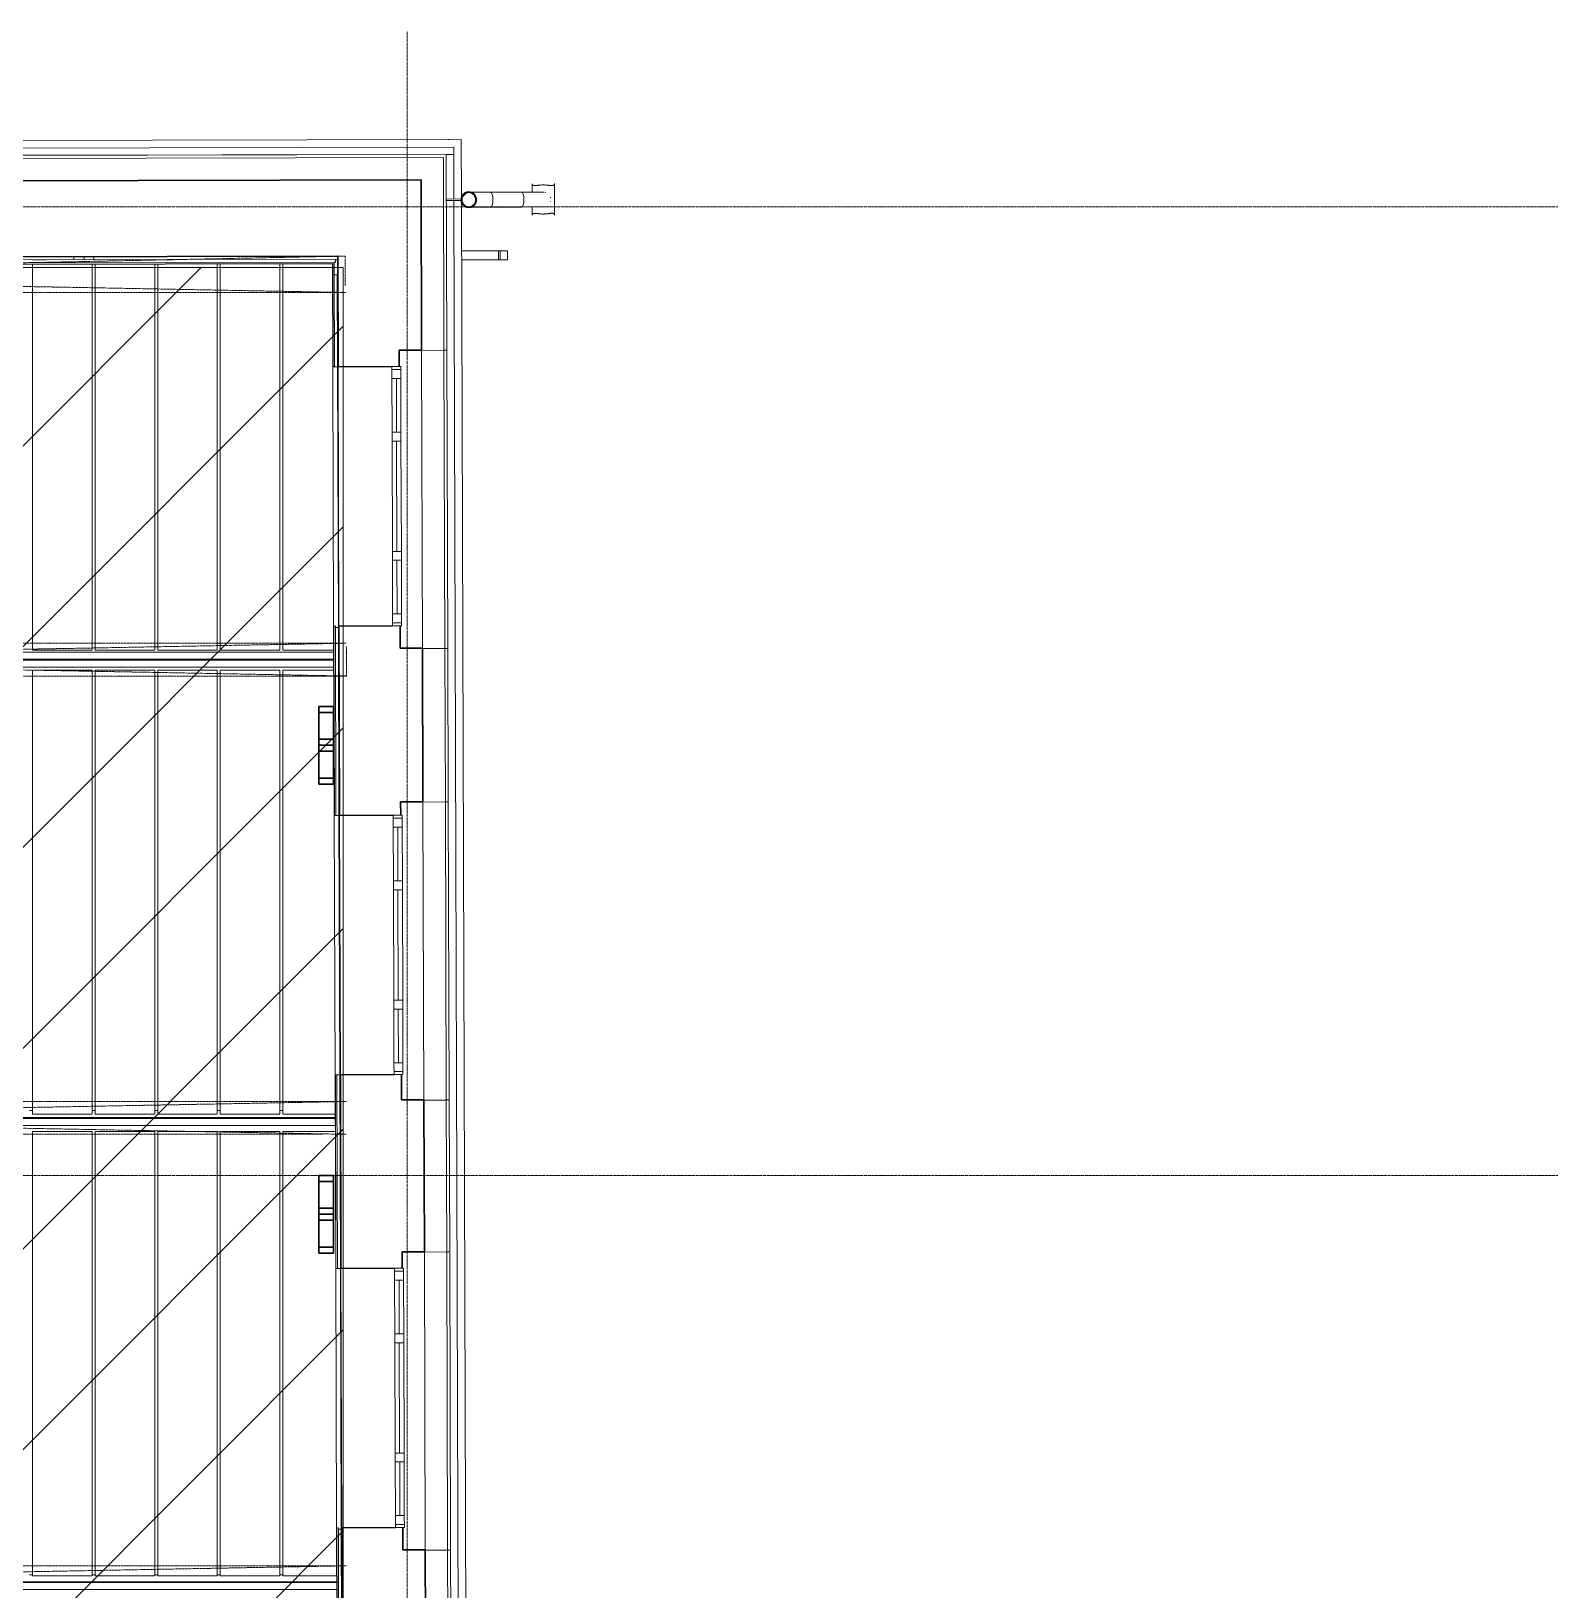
# Model space of a CAD drawing. Header units: millimetres. Extents: x -13069 to 207500, y -71366 to 56785.
# Drawn here: x 28026 to 38216, y 33765 to 44223 of the extents above; entities that cross this region are included whole.
import ezdxf

# ---------------------------------------------------------------- set-up
doc = ezdxf.new("R2010")
doc.units = ezdxf.units.MM
for name, pattern in [('ADSK_Линия сетки', [25, 20, -2.5, 0, -2.5]), ('ADSK_Штрих_ш3 п1_5', [4.5, 3, -1.5]), ('ADSK_Штрихпунктирная 2 точки_ш15 п1_5 п1_5 п1_5', [19.5, 15, -1.5, 0, -1.5, 0, -1.5])]:
    doc.linetypes.add(name, pattern=pattern)
for name, color, linetype, lineweight in [('_ Окна', 7, 'Continuous', 9), ('Каркас', 7, 'Continuous', 18), ('Обобщенные модели', 7, 'Continuous', 18), ('Окна', 7, 'Continuous', 9), ('Оси', 7, 'Continuous', 9), ('Стены внутренние', 7, 'Continuous', 18), ('Стены наружные', 7, 'Continuous', 18), ('Стены несущие', 7, 'Continuous', 30), ('Стены отделка', 7, 'Continuous', 30), ('Стены штриховка', 7, 'Continuous', 9)]:
    doc.layers.add(name, color=color, linetype=linetype, lineweight=lineweight)
doc.layers.add('Линии', color=7, linetype='Continuous', lineweight=9, true_color=0x00a600)

# ---------------------------------------------------------------- blocks, each defined once
blk = doc.blocks.new('Водосток - Тип 1 _карниз больше 490мм_-5200668-План потолков 1-го этажа')
at = {"layer": 'Обобщенные модели', "lineweight": 9}
h = blk.add_hatch(dxfattribs=at)
h.set_pattern_fill('FP_15', color=256, style=0, pattern_type=2)
h.set_pattern_definition([(134.822, (43120.95, -30935.79), (-106.395, -105.736), [])])
h.paths.add_polyline_path([(174, 149), (173, 172), (164, 191), (145, 206), (125, 210), (103, 205), (86, 191), (76, 170), (77, 148), (86, 129), (103, 115), (125, 110), (148, 116), (164, 129), (173, 148)])
at = {"layer": 'Обобщенные модели'}
for p, q in [((19, 735), (25, 735)), ((225, 735), (231, 735)), ((25, 585), (19, 585)), ((75, 514), (75, 556)), ((175, 556), (175, 514)), ((231, 585), (225, 585)), ((75, 306), (75, 514)), ((175, 514), (175, 306)), ((75, 264), (75, 306)), ((175, 306), (175, 264)), ((120, 10), (120, 109)), ((130, 109), (130, 10))]:
    blk.add_line(p, q, dxfattribs=at)
at = {"layer": 'Обобщенные модели', "flags": 128}
for points in [[(75, 556), (75, 562), (75, 568), (75, 573), (75, 578), (75, 584), (75, 589), (75, 594), (75, 599), (75, 604), (75, 608), (75, 613), (75, 617), (75, 621), (75, 625), (75, 629), (75, 632), (75, 636), (75, 639), (75, 642), (75, 645), (75, 647), (75, 649), (75, 652), (75, 653), (75, 655), (75, 656), (75, 658), (75, 659), (75, 659), (75, 660), (75, 660), (75, 660)], [(175, 660), (175, 660), (175, 660), (175, 659), (175, 658), (175, 657), (175, 656), (175, 654), (175, 652), (175, 650), (175, 648), (175, 646), (175, 643), (175, 640), (175, 637), (175, 634), (175, 630), (175, 627), (175, 623), (175, 619), (175, 615), (175, 610), (175, 606), (175, 601), (175, 596), (175, 591), (175, 586), (175, 581), (175, 575), (175, 570), (175, 564), (175, 559), (175, 556)], [(75, 264), (75, 258), (75, 252), (75, 247), (75, 242), (75, 236), (75, 231), (75, 226), (75, 221), (75, 216), (75, 212), (75, 207), (75, 203), (75, 199), (75, 195), (75, 191), (75, 188), (75, 184), (75, 181), (75, 178), (75, 175), (75, 173)], [(175, 173), (175, 174), (175, 177), (175, 180), (175, 183), (175, 186), (175, 190), (175, 193), (175, 197), (175, 201), (175, 205), (175, 210), (175, 214), (175, 219), (175, 224), (175, 229), (175, 234), (175, 239), (175, 245), (175, 250), (175, 256), (175, 261), (175, 264)]]:
    blk.add_lwpolyline(points, dxfattribs=at)
at = {"layer": 'Обобщенные модели'}
for centre, radius, start, end in [((125, 660), 50, 174.5444, 183.3856), ((125, 660), 50, 163.3249, 166.6752), ((125, 660), 50, 103.3248, 106.6752), ((125, 660), 50, 73.3248, 76.6752), ((125, 660), 50, 13.3248, 16.6751), ((125, 660), 50, 356.7269, 5.4556), ((125, 160), 52, 90, 270), ((125, 160), 52, 270, 90)]:
    blk.add_arc(centre, radius, start, end, dxfattribs=at)
at = {"layer": 'Обобщенные модели', "lineweight": 40}
for start, end in [(90, 270), (270, 90)]:
    blk.add_arc((125, 160), 50, start, end, dxfattribs=at)
at = {"layer": 'Обобщенные модели'}
for centre, major_axis, start_param, end_param in [((125, 514), (50, 0), 1.570796, 3.141593), ((125, 514), (-50, 0), 4.712389, 6.283185), ((125, 514), (50, 0), 0, 1.570796), ((125, 514), (-50, 0), 3.141593, 4.712389), ((125, 306), (50, 0), 1.570796, 3.141593), ((125, 306), (-50, 0), 4.712389, 6.283185), ((125, 306), (50, 0), 0, 1.570796), ((125, 306), (-50, 0), 3.141593, 4.712389)]:
    blk.add_ellipse(centre, major_axis=major_axis, ratio=0.309017, start_param=start_param, end_param=end_param, dxfattribs=at)
for points, knots in [([(19, 585), (21, 585), (25, 586), (29, 589), (31, 592), (32, 595), (32, 597), (32, 599), (32, 602), (32, 604), (32, 606), (32, 609), (32, 611), (31, 614), (31, 617), (31, 620), (30, 623), (30, 626), (29, 629), (29, 632), (29, 636), (28, 640), (28, 646), (27, 655), (27, 665), (28, 674), (28, 680), (29, 684), (29, 688), (29, 691), (30, 694), (30, 697), (31, 700), (31, 703), (31, 706), (32, 709), (32, 711), (32, 714), (32, 716), (32, 718), (32, 721), (32, 723), (32, 725), (31, 728), (29, 731), (25, 734), (21, 735), (19, 735)], [-1, -1, -1, -1, -0.941176, -0.882353, -0.852941, -0.823529, -0.808824, -0.794118, -0.779412, -0.764706, -0.75, -0.735294, -0.720588, -0.705882, -0.691176, -0.676471, -0.661765, -0.647059, -0.632353, -0.617647, -0.602941, -0.588235, -0.558824, -0.529412, -0.470588, -0.441176, -0.411765, -0.397059, -0.382353, -0.367647, -0.352941, -0.338235, -0.323529, -0.308824, -0.294118, -0.279412, -0.264706, -0.25, -0.235294, -0.220588, -0.205882, -0.191176, -0.176471, -0.147059, -0.117647, -0.058824, 0, 0, 0, 0]), ([(19, 735), (22, 735), (29, 735), (39, 735), (48, 735), (56, 735), (61, 735), (65, 735), (68, 735), (71, 735), (74, 735), (78, 735), (81, 735), (84, 735), (86, 735), (88, 735), (90, 735), (93, 735), (96, 735), (100, 735), (102, 735), (105, 735), (107, 735), (110, 735), (116, 735), (121, 735), (125, 735)], [-1, -1, -1, -1, -0.875, -0.75, -0.625, -0.5625, -0.5, -0.46875, -0.4375, -0.40625, -0.375, -0.34375, -0.3125, -0.28125, -0.265625, -0.25, -0.234375, -0.21875, -0.1875, -0.15625, -0.140625, -0.125, -0.109375, -0.09375, -0.0625, 0, 0, 0, 0]), ([(125, 735), (129, 735), (134, 735), (140, 735), (143, 735), (145, 735), (148, 735), (150, 735), (154, 735), (157, 735), (160, 735), (162, 735), (164, 735), (166, 735), (169, 735), (172, 735), (176, 735), (179, 735), (182, 735), (185, 735), (189, 735), (194, 735), (202, 735), (211, 735), (221, 735), (228, 735), (231, 735)], [-1, -1, -1, -1, -0.9375, -0.90625, -0.890625, -0.875, -0.859375, -0.84375, -0.8125, -0.78125, -0.765625, -0.75, -0.734375, -0.71875, -0.6875, -0.65625, -0.625, -0.59375, -0.5625, -0.53125, -0.5, -0.4375, -0.375, -0.25, -0.125, 0, 0, 0, 0]), ([(231, 735), (229, 735), (225, 734), (221, 731), (219, 728), (218, 725), (218, 723), (218, 721), (218, 718), (218, 716), (218, 714), (218, 711), (218, 709), (219, 706), (219, 703), (219, 700), (220, 697), (220, 694), (221, 691), (221, 688), (221, 684), (222, 680), (222, 674), (223, 665), (223, 655), (222, 646), (222, 640), (221, 636), (221, 632), (221, 629), (220, 626), (220, 623), (219, 620), (219, 617), (219, 614), (218, 611), (218, 609), (218, 606), (218, 604), (218, 602), (218, 599), (218, 597), (218, 595), (219, 592), (221, 589), (225, 586), (229, 585), (231, 585)], [-1, -1, -1, -1, -0.941176, -0.882353, -0.852941, -0.823529, -0.808824, -0.794118, -0.779412, -0.764706, -0.75, -0.735294, -0.720588, -0.705882, -0.691176, -0.676471, -0.661765, -0.647059, -0.632353, -0.617647, -0.602941, -0.588235, -0.558824, -0.529412, -0.470588, -0.441176, -0.411765, -0.397059, -0.382353, -0.367647, -0.352941, -0.338235, -0.323529, -0.308824, -0.294118, -0.279412, -0.264706, -0.25, -0.235294, -0.220588, -0.205882, -0.191176, -0.176471, -0.147059, -0.117647, -0.058824, 0, 0, 0, 0]), ([(74, 585), (73, 585), (71, 585), (68, 585), (65, 585), (61, 585), (56, 585), (48, 585), (39, 585), (29, 585), (22, 585), (19, 585)], [-0.625, -0.625, -0.625, -0.625, -0.59375, -0.5625, -0.53125, -0.5, -0.4375, -0.375, -0.25, -0.125, 0, 0, 0, 0]), ([(231, 585), (228, 585), (221, 585), (211, 585), (202, 585), (194, 585), (189, 585), (185, 585), (182, 585), (179, 585), (177, 585), (176, 585)], [-1, -1, -1, -1, -0.875, -0.75, -0.625, -0.5625, -0.5, -0.46875, -0.4375, -0.40625, -0.375, -0.375, -0.375, -0.375])]:
    blk.add_open_spline(points, degree=3, knots=knots, dxfattribs=at)
blk = doc.blocks.new('Двутавровая балка с уклоном внутренних граней полок _ГОСТ 8239-89_ Балки - I 20-2252688-План потолков 1-го этажа')
at = {"layer": 'Каркас'}
for p, q in [((5744, 3), (-5897, 3)), ((5780, 3), (5776, 3)), ((5744, -3), (-5897, -3)), ((5780, -3), (5776, -3))]:
    blk.add_line(p, q, dxfattribs=at)
blk = doc.blocks.new('окно трехпол с фрамугой - 1700-2240_h___нов_ ок-11-2595391-План потолков 1-го этажа')
at = {"layer": '_ Окна', "lineweight": 18}
for p, q in [((-870, 80), (-870, 140)), ((-870, 140), (-790, 140)), ((-790, 140), (-790, 80)), ((-430, 80), (-430, 140)), ((-430, 140), (-370, 140)), ((-370, 140), (-370, 80)), ((370, 80), (370, 140)), ((370, 140), (430, 140)), ((430, 140), (430, 80)), ((790, 140), (790, 80)), ((870, 140), (790, 140)), ((870, 80), (870, 140)), ((-790, 80), (-870, 80)), ((-370, 80), (-430, 80)), ((430, 80), (370, 80)), ((790, 80), (870, 80))]:
    blk.add_line(p, q, dxfattribs=at)
at = {"layer": '_ Окна'}
for p, q in [((-850, 80), (-850, 140)), ((-790, 110), (-430, 110)), ((-370, 110), (370, 110)), ((430, 110), (790, 110)), ((850, 80), (850, 140))]:
    blk.add_line(p, q, dxfattribs=at)
at = {"layer": 'Окна'}
for p, q in [((-870, 140), (-870, 80)), ((-790, 140), (-870, 140)), ((-790, 140), (-430, 140)), ((-370, 140), (-430, 140)), ((-370, 140), (370, 140)), ((430, 140), (370, 140)), ((430, 140), (790, 140)), ((870, 140), (790, 140)), ((870, 80), (870, 140)), ((-870, 80), (-790, 80)), ((-430, 80), (-790, 80)), ((-430, 80), (-370, 80)), ((370, 80), (-370, 80)), ((370, 80), (430, 80)), ((790, 80), (430, 80)), ((790, 80), (870, 80))]:
    blk.add_line(p, q, dxfattribs=at)
blk = doc.blocks.new('Двутавровая балка с уклоном внутренних граней полок _ГОСТ 8239-89_ Балки - I 20-V19-План потолков 1-го этажа')
at = {"layer": 'Каркас'}
for p, q in [((5754, 3), (-5897, 3)), ((5790, 3), (5786, 3)), ((5754, -3), (-5897, -3)), ((5790, -3), (5786, -3))]:
    blk.add_line(p, q, dxfattribs=at)
blk = doc.blocks.new('Двутавровая балка с уклоном внутренних граней полок _ГОСТ 8239-89_ Балки - I 20-V20-План потолков 1-го этажа')
at = {"layer": 'Каркас'}
for p, q in [((5764, 3), (-5897, 3)), ((5799, 3), (5796, 3)), ((5764, -3), (-5897, -3)), ((5799, -3), (5796, -3))]:
    blk.add_line(p, q, dxfattribs=at)

msp = doc.modelspace()

# ---------------------------------------------------------------- hatches: boundary and pattern name
at = {"layer": 'Линии', "transparency": 33554610}
h = msp.add_hatch(dxfattribs=at)
h.set_pattern_fill('ANSI31', color=6, scale=300)
h.paths.add_polyline_path([(18414.397, 42636.946), (30120.329, 42636.946), (30120.329, 20400.451), (18414.397, 20400.451)])

# ---------------------------------------------------------------- linework, layer by layer
at = {"layer": 'Каркас', "color": 8, "linetype": 'ADSK_Штрих_ш3 п1_5', "lineweight": 9, "true_color": 0x808080}
for p, q in [((28128.013, 42689.718), (28034.916, 42689.718)), ((28311.628, 42710.11), (28311.618, 42690.11)), ((28382.105, 42710.261), (28382.095, 42690.261)), ((28447.089, 42710.4), (28447.079, 42690.4)), ((30083.6, 42689.718), (30068.874, 42689.718)), ((31161.147, 42748.878), (30913.421, 42748.878)), ((30913.607, 42688.878), (31161.147, 42688.878)), ((31161.147, 42688.878), (31161.147, 42748.878)), ((31161.147, 42748.878), (31171.688, 42748.878)), ((31161.147, 42688.878), (31171.688, 42688.878)), ((31171.688, 42688.878), (31171.688, 42748.878)), ((31171.688, 42748.878), (31221.352, 42748.878)), ((31221.352, 42688.878), (31171.688, 42688.878)), ((31221.352, 42748.878), (31221.352, 42688.878)), ((28034.916, 40069.718), (28034.916, 42657.518)), ((28434.916, 42658.374), (28434.916, 40069.718)), ((28454.916, 40069.718), (28454.916, 42658.417)), ((28854.916, 42659.477), (28854.916, 40069.718)), ((28874.916, 40069.718), (28874.916, 42659.516)), ((29274.916, 42660.303), (29274.916, 40069.718)), ((29294.916, 40069.718), (29294.916, 42660.342)), ((29694.916, 42661.129), (29694.916, 40069.718)), ((29714.916, 40069.718), (29714.916, 42661.168)), ((18414.397, 40056.41), (30055.488, 40056.41)), ((28034.916, 40069.718), (28434.916, 40069.718)), ((28454.916, 40069.718), (28854.916, 40069.718)), ((28874.916, 40069.718), (29274.916, 40069.718)), ((29294.916, 40069.718), (29694.916, 40069.718)), ((29714.916, 40069.718), (30055.444, 40069.718)), ((30087.444, 40069.718), (30091.722, 40069.718)), ((30087.488, 40056.41), (30091.764, 40056.41)), ((18414.397, 39956.41), (30055.818, 39956.41)), ((30087.818, 39956.41), (30092.074, 39956.41)), ((28434.916, 39936.705), (28034.916, 39936.705)), ((28034.916, 36956.705), (28034.916, 39936.705)), ((28434.916, 39936.705), (28434.916, 36956.705)), ((28854.916, 39936.705), (28454.916, 39936.705)), ((28454.916, 36956.705), (28454.916, 39936.705)), ((28854.916, 39936.705), (28854.916, 36956.705)), ((29274.916, 39936.705), (28874.916, 39936.705)), ((28874.916, 36956.705), (28874.916, 39936.705)), ((29274.916, 39936.705), (29274.916, 36956.705)), ((29694.916, 39936.705), (29294.916, 39936.705)), ((29294.916, 36956.705), (29294.916, 39936.705)), ((29694.916, 39936.705), (29694.916, 36956.705)), ((30055.883, 39936.705), (29714.916, 39936.705)), ((29714.916, 36956.705), (29714.916, 39936.705)), ((30092.135, 39936.705), (30087.883, 39936.705)), ((28014.916, 36981.41), (28034.916, 36981.41)), ((28034.916, 36956.705), (28434.916, 36956.705)), ((28434.916, 36981.41), (28454.916, 36981.41)), ((28454.916, 36956.705), (28854.916, 36956.705)), ((28854.916, 36981.41), (28874.916, 36981.41)), ((28874.916, 36956.705), (29274.916, 36956.705)), ((29274.916, 36981.41), (29294.916, 36981.41)), ((29294.916, 36956.705), (29694.916, 36956.705)), ((29694.916, 36981.41), (29714.916, 36981.41)), ((29714.916, 36956.705), (30065.713, 36956.705)), ((30097.713, 36956.705), (30101.373, 36956.705)), ((18414.397, 36881.41), (30065.962, 36881.41)), ((28434.916, 36839.922), (28034.916, 36839.922)), ((28034.916, 33859.922), (28034.916, 36839.922)), ((28434.916, 36839.922), (28434.916, 33859.922)), ((28854.916, 36839.922), (28454.916, 36839.922)), ((28454.916, 33859.922), (28454.916, 36839.922)), ((28854.916, 36839.922), (28854.916, 33859.922)), ((29274.916, 36839.922), (28874.916, 36839.922)), ((28874.916, 33859.922), (28874.916, 36839.922)), ((29274.916, 36839.922), (29274.916, 33859.922)), ((29694.916, 36839.922), (29294.916, 36839.922)), ((29294.916, 33859.922), (29294.916, 36839.922)), ((29694.916, 36839.922), (29694.916, 33859.922)), ((30066.098, 36839.922), (29714.916, 36839.922)), ((29714.916, 33859.922), (29714.916, 36839.922)), ((30097.962, 36881.41), (30101.606, 36881.41)), ((30101.735, 36839.922), (30098.099, 36839.922)), ((28014.916, 33866.41), (28034.916, 33866.41)), ((28034.916, 33859.922), (28434.916, 33859.922)), ((28434.916, 33866.41), (28454.916, 33866.41)), ((28454.916, 33859.922), (28854.916, 33859.922)), ((28854.916, 33866.41), (28874.916, 33866.41)), ((28874.916, 33859.922), (29274.916, 33859.922)), ((29274.916, 33866.41), (29294.916, 33866.41)), ((29294.916, 33859.922), (29694.916, 33859.922)), ((29694.916, 33866.41), (29714.916, 33866.41)), ((29714.916, 33859.922), (30075.929, 33859.922)), ((30107.929, 33859.922), (30110.973, 33859.922)), ((18414.397, 33766.41), (30076.237, 33766.41)), ((30108.238, 33766.41), (30111.262, 33766.41))]:
    msp.add_line(p, q, dxfattribs=at)
at = {"layer": 'Линии', "color": 7, "linetype": 'ADSK_Штрихпунктирная 2 точки_ш15 п1_5 п1_5 п1_5'}
for p, q in [((18382.397, 42469.718), (30133.525, 42714.006)), ((30134.283, 42469.718), (18382.397, 42689.718)), ((30133.525, 42714.006), (30133.525, 42514.006)), ((18382.397, 42469.718), (30134.283, 42469.718)), ((18382.397, 40116.41), (30142.26, 39896.41)), ((18382.397, 39896.41), (30141.578, 40116.41)), ((18382.397, 40116.41), (30141.578, 40116.41)), ((30142.26, 39896.41), (30142.26, 40096.41)), ((30142.26, 39896.41), (18382.397, 39896.41)), ((18382.397, 37041.41), (30142.26, 36821.41)), ((18382.397, 36821.41), (30141.578, 37041.41)), ((18382.397, 37041.41), (30141.578, 37041.41)), ((18382.397, 36821.41), (29982.397, 36821.41)), ((18382.397, 33706.41), (30141.578, 33926.41)), ((18382.397, 33926.41), (30141.578, 33926.41))]:
    msp.add_line(p, q, dxfattribs=at)
at = {"layer": 'Линии', "color": 5, "lineweight": 30, "true_color": 0x0000ff}
for p, q in [((30054.916, 39691.742), (29954.916, 39691.742)), ((29954.916, 39691.742), (29954.916, 39431.742)), ((30054.916, 39651.742), (29954.916, 39651.742)), ((30054.916, 39431.742), (30054.916, 39691.742)), ((29954.916, 39471.742), (30054.916, 39471.742)), ((29954.916, 39431.742), (30054.916, 39431.742)), ((30054.916, 36545), (29954.916, 36545)), ((29954.916, 36545), (29954.916, 36285)), ((30054.916, 36505), (29954.916, 36505)), ((30054.916, 36285), (30054.916, 36545)), ((29954.916, 36325), (30054.916, 36325)), ((29954.916, 36285), (30054.916, 36285)), ((30054.916, 36285), (29954.916, 36285)), ((29954.916, 36285), (29954.916, 36025)), ((30054.916, 36245), (29954.916, 36245)), ((30054.916, 36025), (30054.916, 36285)), ((29954.916, 36065), (30054.916, 36065)), ((29954.916, 36025), (30054.916, 36025))]:
    msp.add_line(p, q, dxfattribs=at)
at = {"layer": 'Линии', "color": 1, "lineweight": 30, "true_color": 0xff0000}
for p, q in [((30054.916, 39431.742), (29954.916, 39431.742)), ((29954.916, 39431.742), (29954.916, 39171.742)), ((30054.916, 39171.742), (30054.916, 39431.742)), ((30054.916, 39391.742), (29954.916, 39391.742)), ((29954.916, 39211.742), (30054.916, 39211.742)), ((29954.916, 39171.742), (30054.916, 39171.742))]:
    msp.add_line(p, q, dxfattribs=at)
at = {"layer": 'Линии', "color": 6, "transparency": 33554610}
msp.add_lwpolyline([(18414.397, 42636.946), (30120.329, 42636.946), (30120.329, 20400.451), (18414.397, 20400.451)], close=True, dxfattribs=at)
at = {"layer": 'Оси', "linetype": 'ADSK_Линия сетки'}
for p, q in [((30549.565, -6603.62), (30549.565, 44222.998)), ((-12268.557, 43045), (56004.853, 43045)), ((-12268.557, 36545), (56004.853, 36545))]:
    msp.add_line(p, q, dxfattribs=at)
at = {"layer": 'Стены внутренние'}
for p, q in [((30651.683, 40083.351), (30645.488, 42081.496)), ((30086.94, 40222.561), (30081.17, 41971.593)), ((30085.826, 41971.606), (30091.22, 40231.614)), ((30661.078, 37052.575), (30654.884, 39050.72)), ((30096.842, 37220.829), (30091.102, 38960.819)), ((30095.16, 38960.83), (30100.554, 37220.838)), ((30670.437, 34033.639), (30664.242, 36031.784)), ((30106.897, 34172.852), (30101.127, 35921.883)), ((30104.58, 35921.894), (30109.974, 34181.902))]:
    msp.add_line(p, q, dxfattribs=at)
at = {"layer": 'Стены наружные'}
for p, q in [((30911.106, 43495.671), (17602.397, 43467.212)), ((30861.261, 43445.564), (17652.397, 43417.319)), ((30821.106, 43495.478), (30831.106, 43495.509)), ((30862.343, 43096.656), (30861.261, 43445.564)), ((30912.33, 43100.744), (30911.106, 43495.671)), ((30811.416, 43395.457), (30861.416, 43395.564)), ((30902.68, 30084.348), (30862.372, 43087.175)), ((30952.668, 30088.436), (30912.384, 43083.219)), ((30801.688, 40081.97), (30795.488, 42081.961)), ((30821.688, 40082.032), (30815.488, 42082.023)), ((30049.17, 41971.492), (30054.91, 40231.501)), ((30804.883, 39051.185), (30811.078, 37052.868)), ((30831.078, 37052.93), (30824.878, 39052.921)), ((30059.102, 38960.718), (30064.842, 37220.727)), ((30820.442, 34032.258), (30814.242, 36032.249)), ((30840.442, 34032.32), (30834.242, 36032.311)), ((30069.127, 35921.784), (30074.867, 34181.793))]:
    msp.add_line(p, q, dxfattribs=at)
at = {"layer": 'Стены несущие'}
for p, q in [((30641.943, 43225.095), (17872.397, 43197.789)), ((30641.943, 43225.095), (30645.483, 42083.341)), ((30083.525, 42713.899), (18382.397, 42688.878)), ((30085.826, 41971.606), (30083.525, 42713.899)), ((30645.483, 42083.341), (30495.483, 42082.876)), ((30495.483, 42082.876), (30495.824, 41972.877)), ((30445.825, 41972.722), (30085.826, 41971.606)), ((30091.22, 40231.614), (30451.219, 40232.73)), ((30095.16, 38960.83), (30091.22, 40231.614)), ((30501.218, 40232.885), (30501.683, 40082.886)), ((30501.683, 40082.886), (30651.683, 40083.351)), ((30651.683, 40083.351), (30654.878, 39052.565)), ((30654.878, 39052.565), (30504.879, 39052.1)), ((30504.879, 39052.1), (30505.158, 38962.101)), ((30455.158, 38961.946), (30095.16, 38960.83)), ((30100.554, 37220.838), (30460.552, 37221.954)), ((30104.58, 35921.894), (30100.554, 37220.838)), ((30510.552, 37222.109), (30511.079, 37052.11)), ((30511.079, 37052.11), (30661.078, 37052.575)), ((30661.078, 37052.575), (30664.237, 36033.629)), ((30664.237, 36033.629), (30514.237, 36033.164)), ((30514.237, 36033.164), (30514.578, 35923.165)), ((30464.579, 35923.01), (30104.58, 35921.894)), ((30109.974, 34181.902), (30469.973, 34183.018)), ((30114.13, 32841.254), (30109.974, 34181.902)), ((30519.972, 34183.173), (30520.437, 34033.174)), ((30520.437, 34033.174), (30670.437, 34033.639)), ((30670.437, 34033.639), (30673.725, 32972.989))]:
    msp.add_line(p, q, dxfattribs=at)
at = {"layer": 'Стены отделка', "lineweight": 9}
for p, q in [((17702.397, 43367.426), (30811.416, 43395.457)), ((17702.479, 43368.426), (30811.413, 43396.457)), ((30811.416, 43395.457), (17702.481, 43367.426)), ((30791.478, 43375.415), (30795.488, 42081.961)), ((30811.413, 43396.457), (30811.416, 43395.457)), ((30811.416, 43395.457), (30815.488, 42082.023)), ((18382.397, 42668.878), (30068.865, 42693.868)), ((30068.908, 42673.868), (30058.854, 42673.846)), ((30058.854, 42673.846), (30059.136, 42588.203)), ((30068.865, 42693.868), (30068.908, 42673.868)), ((30046.893, 42661.821), (18414.397, 42636.946)), ((30049.17, 41971.492), (30046.893, 42661.821)), ((30059.136, 42588.203), (30079.136, 42588.269)), ((30079.136, 42588.269), (30081.17, 41971.593)), ((30645.488, 42081.496), (30645.483, 42083.341)), ((30795.488, 42081.961), (30645.488, 42081.496)), ((30815.488, 42082.023), (30795.488, 42081.961)), ((30061.17, 41971.529), (30049.17, 41971.492)), ((30081.17, 41971.593), (30061.17, 41971.527)), ((30054.91, 40231.501), (30066.91, 40231.539)), ((30059.102, 38960.718), (30054.91, 40231.501)), ((30066.91, 40231.539), (30066.94, 40222.495)), ((30066.94, 40222.495), (30086.94, 40222.561)), ((30086.94, 40222.561), (30091.102, 38960.819)), ((30651.688, 40081.505), (30801.688, 40081.97)), ((30801.688, 40081.97), (30821.688, 40082.032)), ((30804.878, 39052.859), (30801.688, 40081.97)), ((30821.688, 40082.032), (30824.878, 39052.921)), ((30654.884, 39050.72), (30654.878, 39052.565)), ((30804.883, 39051.185), (30654.884, 39050.72)), ((30824.878, 39052.921), (30804.878, 39052.859)), ((30804.878, 39052.859), (30804.883, 39051.185)), ((30071.102, 38960.755), (30059.102, 38960.718)), ((30091.102, 38960.819), (30071.102, 38960.753)), ((30064.842, 37220.727), (30076.842, 37220.765)), ((30069.127, 35921.784), (30064.842, 37220.727)), ((30076.842, 37220.763), (30096.842, 37220.829)), ((30076.842, 37220.765), (30076.938, 37191.725)), ((30096.842, 37220.829), (30101.127, 35921.883)), ((30661.084, 37050.73), (30811.083, 37051.195)), ((30811.078, 37052.868), (30831.078, 37052.93)), ((30811.078, 37052.868), (30814.242, 36032.249)), ((30831.078, 37052.93), (30834.242, 36032.311)), ((30664.242, 36031.784), (30664.237, 36033.629)), ((30814.242, 36032.249), (30664.242, 36031.784)), ((30834.242, 36032.311), (30814.242, 36032.249)), ((30101.127, 35921.883), (30069.127, 35921.784)), ((30074.867, 34181.793), (30086.867, 34181.83)), ((30079.29, 32841.146), (30074.867, 34181.793)), ((30086.867, 34181.83), (30086.897, 34172.787)), ((30086.897, 34172.787), (30106.897, 34172.852)), ((30106.897, 34172.852), (30111.253, 32852.205)), ((30670.442, 34031.793), (30820.442, 34032.258)), ((30820.442, 34032.258), (30840.442, 34032.32)), ((30823.73, 32971.609), (30820.442, 34032.258)), ((30840.442, 34032.32), (30843.73, 32971.67))]:
    msp.add_line(p, q, dxfattribs=at)
at = {"layer": 'Стены штриховка'}
for p, q in [((30791.478, 43375.415), (17722.397, 43347.468)), ((30058.854, 42673.846), (18402.397, 42648.921)), ((30048.887, 42663.825), (18412.397, 42638.942)), ((30051.17, 41971.498), (30048.887, 42663.825)), ((30059.136, 42588.203), (30061.17, 41971.527)), ((30061.102, 38960.724), (30056.91, 40231.508)), ((30066.94, 40222.495), (30071.102, 38960.753)), ((30071.127, 35921.79), (30066.842, 37220.734)), ((30081.127, 35921.821), (30076.938, 37191.725)), ((30081.29, 32841.152), (30076.867, 34181.799)), ((30091.253, 32852.139), (30086.897, 34172.787))]:
    msp.add_line(p, q, dxfattribs=at)

# ---------------------------------------------------------------- block references
at = {"layer": 'Каркас'}
for name, p in [('Двутавровая балка с уклоном внутренних граней полок _ГОСТ 8239-89_ Балки - I 20-2252688-План потолков 1-го этажа', (24311.756, 40006.41)), ('Двутавровая балка с уклоном внутренних граней полок _ГОСТ 8239-89_ Балки - I 20-V19-План потолков 1-го этажа', (24311.756, 36931.41)), ('Двутавровая балка с уклоном внутренних граней полок _ГОСТ 8239-89_ Балки - I 20-V20-План потолков 1-го этажа', (24311.756, 33816.41))]:
    msp.add_blockref(name, p, dxfattribs=at)
at = {"layer": 'Обобщенные модели', "rotation": 270.1776150639599}
msp.add_blockref('Водосток - Тип 1 _карниз больше 490мм_-5200668-План потолков 1-го этажа', (30801.97, 43216.64), dxfattribs=at)
at = {"layer": 'Окна', "rotation": 270.1776150639597}
for p in [(30368.522, 41102.478), (30377.855, 38091.702), (30387.276, 35052.766)]:
    msp.add_blockref('окно трехпол с фрамугой - 1700-2240_h___нов_ ок-11-2595391-План потолков 1-го этажа', p, dxfattribs=at)

doc.saveas('drawing.dxf')
